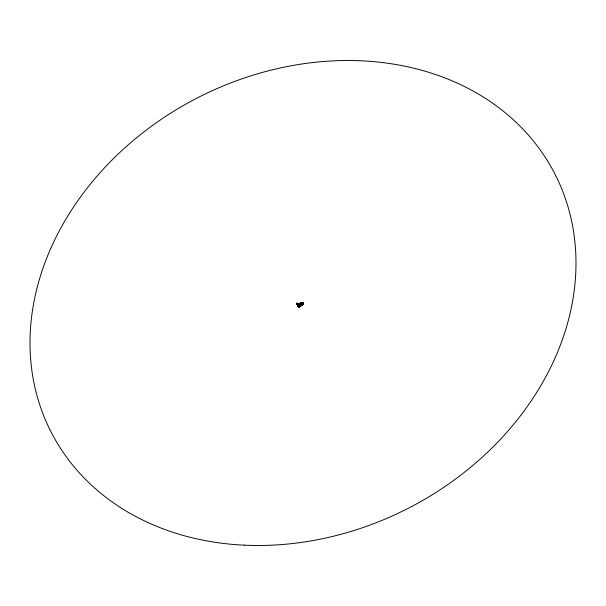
<?xml version="1.0" encoding="UTF-8"?>
<svg xmlns="http://www.w3.org/2000/svg" width="606" height="606" viewBox="0 0 606 606"><rect width="100%" height="100%" fill="white"/><g stroke="black" fill="none" stroke-linecap="round" stroke-linejoin="round"><path stroke-width="0.91" d="M297.273 303.803L297.902 304.553L297.357 303.864M298.054 305.697L297.985 306.166M298.909 307.144L298.288 306.454L298.97 307.333L302.424 304.697A1.947 1.583 -27.1 0 0 303.25 303.591L303.28 303.72M297.743 304.182L296.917 303.083L297.084 304.273M298.493 305.909L299.122 306.75M299.712 306.613L298.879 305.659M299.985 305.644L298.834 306.462L298.584 305.901M297.887 303.712L299.311 305.765L298.516 306.477L297.546 305.295L298.349 304.583A5.31 3.03 -39.3 0 1 298.697 304.28L298.819 304.182A5.598 3.197 -39.3 0 1 299.697 303.561L300.856 305.098L299.697 303.523M298.819 306.394L299.106 306.947M296.887 304.007C297.917 305.712 295.751 302.765 298.129 303.303M299.008 304.288L299.19 303.901L299.258 304.326M296.796 303.841L296.47 303.508L297.046 304.098M299.356 304.621L299.235 304.477A2.235 1.273 -39.3 0 1 299.455 304.295M303.235 303.182L300.031 305.31L300.19 305.735L300.159 305.091L300.371 305.697M301.629 302.72A0.909 0.742 -27.1 0 1 302.182 302.515L302.97 302.659L300.121 304.659M298.947 306.56L298.054 305.878M299.167 304.507L299.19 303.901M297.478 303.977L297.735 304.174M302.955 302.689L302.243 302.394A1.954 1.598 -27.1 0 0 300.871 302.811L297.341 305.379L301.674 302.591L297.334 305.318L297.978 305.629M299.425 304.144L299.243 304.454A2.28 1.295 -39.3 0 1 299.425 304.257L299.569 304A2.053 1.167 -39.3 0 1 299.788 303.864L300.031 304.326L299.985 303.803M299.697 306.78L299.614 306.78A1.417 0.947 29.8 0 0 299.515 306.5L299.493 306.462A1.417 0.689 80 0 1 299.659 306.825L298.766 305.553L299.781 306.871M303.159 303.023L303.03 303.47A1.689 1.371 -27.1 0 1 302.303 304.56L298.985 306.909L298.569 306.348M300.182 305.159L300.19 305.735M299.69 304.295L300.114 303.962M299.743 304.492L299.303 304.538A5.621 3.204 -39.3 0 1 299.735 304.197M299.311 305.765A5.31 3.03 -39.3 0 1 299.667 305.469L299.788 305.371A5.598 3.197 -39.3 0 1 300.667 304.75L301.114 304.462M300.008 304.288L299.849 303.833A2.28 1.295 -39.3 0 0 299.697 304.023M299.137 306.189L299.614 306.78M299.978 304.22L300.091 304.235A2.053 1.167 -39.3 0 0 299.894 304.371L300.152 304.242M302.265 304.348L302.205 304.394A1.689 1.371 -27.1 0 0 302.962 303.333L303.098 303.598A1.689 1.371 -27.1 0 1 302.371 304.697M299.834 303.682L300.493 303.144A5.833 3.325 -39.3 0 1 301.606 302.689L299.25 304.689M299.561 305.75L299.508 305.318M300.038 304.53L302.955 302.629M300.099 304.621L302.939 302.614M300.19 305.25L301.068 304.606M300.099 305.447L302.932 303.432A0.909 0.742 -27.1 0 1 302.576 303.879A5.833 3.325 -39.3 0 0 301.485 304.386A4.356 2.485 -39.3 0 0 300.917 304.735L300.962 304.568M298.41 306.598L298.97 307.333L302.439 304.72M298.94 307.325L302.492 304.81A1.947 1.583 -27.1 0 0 303.311 303.704L303.348 303.477M300.334 303.227L299.962 303.591A4.356 2.485 -39.3 0 1 300.508 303.205L300.962 302.932A1.954 1.598 -27.1 0 1 302.318 302.47M297.879 304.432L297.372 304.167M301.273 304.371L301.917 304.098M297.819 304.318L296.895 303.182A1.417 0.811 68.3 0 1 297.129 303.417L297.137 303.401A1.417 0.985 33.7 0 0 296.879 303.144L297.273 303.803M299.811 303.765A1.515 0.864 -39.3 0 1 300.606 303.401L300.652 303.068M299.531 304.568L299.515 304.613A2.227 1.273 -39.3 0 1 300.076 304.068M302.508 303.886L302.561 303.856A4.53 2.583 -39.3 0 0 301.902 304.076M302.795 302.583L302.356 302.53A1.901 1.553 -27.1 0 0 300.962 302.97A1.689 1.371 -27.1 0 1 302.341 302.621L297.985 305.886L298.311 305.538M299.205 306.454L299.47 306.886L299.235 306.5M298.576 306L297.804 305.129M301.773 302.939L302.364 303.659M301.538 302.705L301.553 302.72A4.53 2.583 -39.3 0 0 300.962 302.932M301.447 304.31L301.576 304.583A1.515 0.864 -39.3 0 0 300.781 304.947M299.129 304.182L299.266 304.348A2.227 1.273 -39.3 0 1 299.887 303.833M297.932 305.765L302.356 302.53L303.098 303.598M299.22 306.181L298.864 305.644A1.417 0.954 78.9 0 1 299.031 305.803L299.023 305.788A1.417 0.697 30.2 0 0 298.766 305.553M298.69 304.341L298.122 303.508M302.492 302.788L302.273 302.485A1.689 1.371 -27.1 0 0 300.94 302.849A1.901 1.553 -27.1 0 1 302.243 302.394M299.235 304.598A2.295 1.31 -39.3 0 1 299.97 303.924M297.743 304.303A1.417 0.651 27.1 0 0 297.629 304.083L297.637 304.106A1.417 0.795 88.9 0 1 297.781 304.379M301.076 303.114A1.689 1.371 -27.1 0 1 301.538 302.871M302.485 304.795A1.977 1.613 -27.1 0 0 303.311 303.644A1.977 1.613 -27.1 0 1 302.477 304.78M298.046 306.159L297.334 305.318L298.038 306.174M302.697 303.841L298.894 306.742L298.44 306.371L302.697 303.841M244.574 545.18A283.025 230.697 -27.1 0 0 563.148 192.458A283.025 230.697 -27.1 0 0 101.27 171.362A283.025 230.697 -27.1 0 0 244.574 545.18"/></g></svg>
